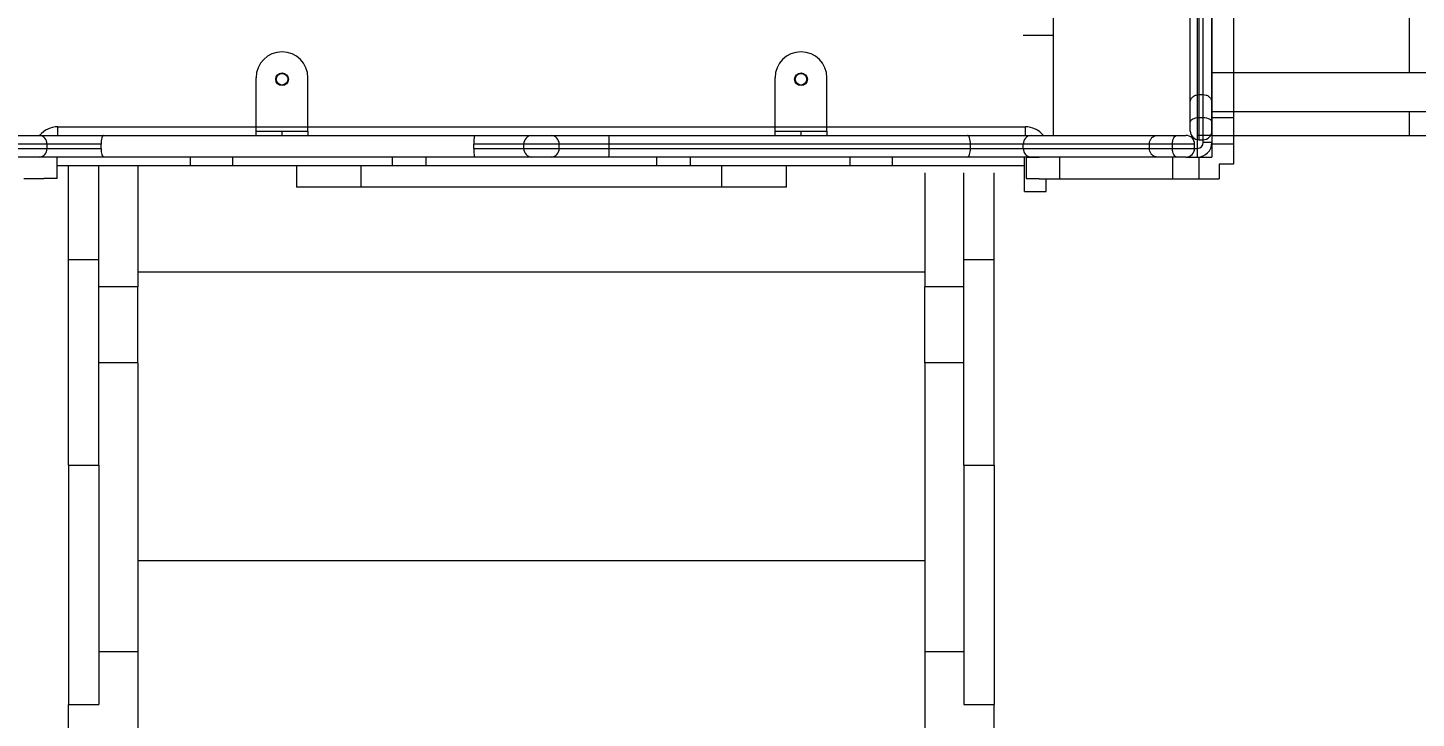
# Model space of a CAD drawing. Header units: millimetres. Extents: x -6334 to 5744, y -4425 to 2649.
# Drawn here: x 197 to 1160, y -155 to 324 of the extents above; entities that cross this region are included whole.
import ezdxf

# ---------------------------------------------------------------- set-up
doc = ezdxf.new("R2010")
doc.units = ezdxf.units.MM
for name, color, linetype in [('DiKom', 7, 'Continuous'), ('DIKOM_ОБЪЕКТ', 7, 'Continuous'), ('DIKOM_РАЗМЕР_ЗОНА', 7, 'Continuous'), ('DIKOM_РАЗМЕР_ОБЪЕКТА', 7, 'Continuous')]:
    doc.layers.add(name, color=color, linetype=linetype)
doc.styles.add('style1', font='arial.ttf', dxfattribs={"width": 0.8})
doc.dimstyles.new('1-50', dxfattribs={"dimtxt": 300, "dimasz": 200, "dimexe": 100, "dimexo": 0, "dimgap": 100, "dimtad": 0, "dimdec": 0, "dimtxsty": 'style1', "dimcen": 0, "dimclrd": 7, "dimclre": 7, "dimadec": 1, "dimazin": 2, "dimtfac": 1, "dimtdec": 0, "dimtmove": 0, "dimatfit": 3, "dimfxl": 0, "dimlwd": 25, "dimlwe": 18, "dimarcsym": 0})

# ---------------------------------------------------------------- blocks, each defined once
blk = doc.blocks.new('A$C63A06CE2')
at = {"layer": 'DiKom', "color": 7, "linetype": 'Continuous', "lineweight": 15}
for p, q in [((866.55, 2230.4), (866.55, 131)), ((893.45, 131), (893.45, 2230.4)), ((910, 268.11), (910, 449.89)), ((866.55, 268.11), (53.45, 268.11)), ((910, 268.11), (893.45, 268.11)), ((910, 131), (910, 268.11)), ((910, 131), (730, 131)), ((910, 131), (910, 121)), ((910, 121), (730, 121)), ((920, 121), (910, 121)), ((810, 21), (910, 21)), ((840.53, 21), (840.53, 0))]:
    blk.add_line(p, q, dxfattribs=at)
blk = doc.blocks.new('*D10')
at = {"layer": 'Defpoints', "color": 0, "transparency": 16777216}
for p in [(915.41, 1149.5), (4633.99, 1149.5), (861.14, -1765.5)]:
    blk.add_point(p, dxfattribs=at)
at = {"layer": 'DIKOM_РАЗМЕР_ОБЪЕКТА', "color": 7, "lineweight": 18, "transparency": 16777216}
for p, q in [((915.41, 1149.5), (4733.99, 1149.5)), ((861.14, -1765.5), (4733.99, -1765.5))]:
    blk.add_line(p, q, dxfattribs=at)
at = {"layer": 'DIKOM_РАЗМЕР_ОБЪЕКТА', "color": 7, "lineweight": 25, "transparency": 16777216}
for p, q in [((4633.99, 949.5), (4633.99, 180.38)), ((4633.99, -1565.5), (4633.99, -739.62))]:
    blk.add_line(p, q, dxfattribs=at)
at = {"layer": 'DIKOM_РАЗМЕР_ОБЪЕКТА', "color": 7, "transparency": 16777216}
for points in [[(4600.66, 949.5), (4667.32, 949.5), (4633.99, 1149.5)], [(4600.66, -1565.5), (4667.32, -1565.5), (4633.99, -1765.5)]]:
    blk.add_solid(points, dxfattribs=at)
at = {"layer": 'DIKOM_РАЗМЕР_ОБЪЕКТА', "color": 0, "transparency": 16777216, "insert": (4633.99, -279.62), "char_height": 300, "attachment_point": 5, "rotation": 90, "style": 'style1'}
blk.add_mtext('2900', dxfattribs=at)
blk = doc.blocks.new('*D11')
at = {"layer": 'Defpoints', "color": 0, "transparency": 16777216}
for p in [(-4833.81, 531.61), (3566.19, 531.61), (3566.19, -3297.5)]:
    blk.add_point(p, dxfattribs=at)
at = {"layer": 'DIKOM_РАЗМЕР_ОБЪЕКТА', "color": 7, "lineweight": 18, "transparency": 16777216}
for p, q in [((-4833.81, 531.61), (-4833.81, -3397.5)), ((3566.19, 531.61), (3566.19, -3397.5))]:
    blk.add_line(p, q, dxfattribs=at)
at = {"layer": 'DIKOM_РАЗМЕР_ОБЪЕКТА', "color": 7, "lineweight": 25, "transparency": 16777216}
for p, q in [((-4633.81, -3297.5), (49.07, -3297.5)), ((3366.19, -3297.5), (965.3, -3297.5))]:
    blk.add_line(p, q, dxfattribs=at)
at = {"layer": 'DIKOM_РАЗМЕР_ОБЪЕКТА', "color": 7, "transparency": 16777216}
for points in [[(-4633.81, -3264.17), (-4633.81, -3330.84), (-4833.81, -3297.5)], [(3366.19, -3264.17), (3366.19, -3330.84), (3566.19, -3297.5)]]:
    blk.add_solid(points, dxfattribs=at)
at = {"layer": 'DIKOM_РАЗМЕР_ОБЪЕКТА', "color": 0, "transparency": 16777216, "insert": (507.19, -3297.5), "char_height": 300, "attachment_point": 5, "style": 'style1'}
blk.add_mtext('8400', dxfattribs=at)
blk = doc.blocks.new('*D12')
at = {"layer": 'Defpoints', "color": 0, "transparency": 16777216}
for p in [(-6333.81, 699.5), (5066.19, 699.5), (-6333.81, -4228.5)]:
    blk.add_point(p, dxfattribs=at)
at = {"layer": 'DIKOM_РАЗМЕР_ЗОНА', "color": 7, "lineweight": 18, "transparency": 16777216}
for p, q in [((-6333.81, 699.5), (-6333.81, -4328.5)), ((5066.19, 699.5), (5066.19, -4328.5))]:
    blk.add_line(p, q, dxfattribs=at)
at = {"layer": 'DIKOM_РАЗМЕР_ЗОНА', "color": 7, "lineweight": 25, "transparency": 16777216}
for p, q in [((-6133.81, -4228.5), (-32.7, -4228.5)), ((4866.19, -4228.5), (1047.08, -4228.5))]:
    blk.add_line(p, q, dxfattribs=at)
at = {"layer": 'DIKOM_РАЗМЕР_ЗОНА', "color": 7, "transparency": 16777216}
for points in [[(-6133.81, -4195.17), (-6133.81, -4261.84), (-6333.81, -4228.5)], [(4866.19, -4195.17), (4866.19, -4261.84), (5066.19, -4228.5)]]:
    blk.add_solid(points, dxfattribs=at)
at = {"layer": 'DIKOM_РАЗМЕР_ЗОНА', "color": 0, "transparency": 16777216, "insert": (507.19, -4228.5), "char_height": 300, "attachment_point": 5, "style": 'style1'}
blk.add_mtext('11400', dxfattribs=at)
blk = doc.blocks.new('*D13')
at = {"layer": 'Defpoints', "color": 0, "transparency": 16777216}
for p in [(952.93, 2649.5), (5546.69, 2649.5), (546.13, -3765.5)]:
    blk.add_point(p, dxfattribs=at)
at = {"layer": 'DIKOM_РАЗМЕР_ЗОНА', "color": 7, "lineweight": 18, "transparency": 16777216}
for p, q in [((952.93, 2649.5), (5646.69, 2649.5)), ((546.13, -3765.5), (5646.69, -3765.5))]:
    blk.add_line(p, q, dxfattribs=at)
at = {"layer": 'DIKOM_РАЗМЕР_ЗОНА', "color": 7, "lineweight": 25, "transparency": 16777216}
for p, q in [((5546.69, 2449.5), (5546.69, 178.99)), ((5546.69, -3565.5), (5546.69, -738.23))]:
    blk.add_line(p, q, dxfattribs=at)
at = {"layer": 'DIKOM_РАЗМЕР_ЗОНА', "color": 7, "transparency": 16777216}
for points in [[(5513.35, 2449.5), (5580.02, 2449.5), (5546.69, 2649.5)], [(5513.35, -3565.5), (5580.02, -3565.5), (5546.69, -3765.5)]]:
    blk.add_solid(points, dxfattribs=at)
at = {"layer": 'DIKOM_РАЗМЕР_ЗОНА', "color": 0, "transparency": 16777216, "insert": (5546.69, -279.62), "char_height": 300, "attachment_point": 5, "rotation": 90, "style": 'style1'}
blk.add_mtext('6400', dxfattribs=at)

msp = doc.modelspace()

# ---------------------------------------------------------------- linework, layer by layer
at = {"layer": 'DIKOM_ОБЪЕКТ', "color": 7, "linetype": 'Continuous', "lineweight": 15}
for p, q in [((1003.14, 272.47), (1003.14, 359.94)), ((1009.14, 365.33), (1009.14, 277.81)), ((1012.14, 277.81), (1012.14, 365.33)), ((1018.14, 359.94), (1018.14, 272.47)), ((1033.14, 340.29), (1033.14, 261.75)), ((355.14, 255.5), (355.14, 289.5)), ((391.14, 255.5), (391.14, 289.5)), ((715.14, 255.5), (715.14, 289.5)), ((751.14, 255.5), (751.14, 289.5)), ((1003.14, 258.66), (1003.14, 272.47)), ((1009.14, 277.81), (1009.14, 261.9)), ((1009.14, 277.81), (1012.14, 277.81)), ((1012.14, 261.9), (1012.14, 277.81)), ((1018.14, 272.47), (1018.14, 258.66)), ((1009.14, 261.9), (1009.14, 246.5)), ((1009.14, 261.9), (1012.14, 261.9)), ((1012.14, 246.5), (1012.14, 261.9)), ((1033.14, 261.75), (1018.14, 261.75)), ((1033.14, 261.75), (1033.14, 243.43)), ((217.5, 249.5), (217.5, 255.5)), ((217.5, 255.5), (355.14, 255.5)), ((355.14, 252.5), (355.14, 255.5)), ((355.14, 255.5), (391.14, 255.5)), ((355.14, 249.5), (355.14, 252.5)), ((355.14, 252.5), (373.14, 252.5)), ((373.14, 249.5), (373.14, 252.5)), ((373.14, 252.5), (391.14, 252.5)), ((391.14, 252.5), (391.14, 255.5)), ((391.14, 255.5), (715.14, 255.5)), ((391.14, 252.5), (391.14, 249.5)), ((715.14, 252.5), (715.14, 255.5)), ((715.14, 255.5), (751.14, 255.5)), ((715.14, 249.5), (715.14, 252.5)), ((715.14, 252.5), (733.14, 252.5)), ((733.14, 249.5), (733.14, 252.5)), ((733.14, 252.5), (751.14, 252.5)), ((751.14, 252.5), (751.14, 255.5)), ((751.14, 255.5), (888.77, 255.5)), ((751.14, 252.5), (751.14, 249.5)), ((888.77, 249.5), (888.77, 255.5)), ((1003.14, 252.5), (1003.14, 258.66)), ((1018.14, 258.66), (1018.14, 252.5)), ((1018.14, 252.5), (1018.14, 243.43)), ((126, 249.5), (204.65, 249.5)), ((210.15, 243.5), (131.44, 243.5)), ((204.65, 249.5), (249.59, 249.5)), ((210.15, 240.5), (210.15, 243.5)), ((247.6, 243.5), (210.15, 243.5)), ((247.6, 240.5), (247.6, 243.5)), ((249.59, 249.5), (506.5, 249.5)), ((540.89, 243.5), (506.19, 243.5)), ((506.19, 240.5), (506.19, 243.5)), ((506.5, 249.5), (546.4, 249.5)), ((540.89, 240.5), (540.89, 243.5)), ((559.87, 249.5), (599.77, 249.5)), ((565.38, 240.5), (565.38, 243.5)), ((600.08, 243.5), (565.38, 243.5)), ((599.77, 249.5), (848.73, 249.5)), ((600.08, 240.5), (600.08, 243.5)), ((850.66, 243.5), (600.08, 243.5)), ((848.73, 249.5), (892.7, 249.5)), ((850.66, 240.5), (850.66, 243.5)), ((887.3, 243.5), (850.66, 243.5)), ((974.83, 243.5), (887.3, 243.5)), ((887.3, 240.5), (887.3, 243.5)), ((892.7, 249.5), (980.17, 249.5)), ((974.83, 240.5), (974.83, 243.5)), ((990.73, 243.5), (974.83, 243.5)), ((980.17, 249.5), (993.97, 249.5)), ((990.73, 240.5), (990.73, 243.5)), ((1006.14, 243.5), (990.73, 243.5)), ((993.97, 249.5), (1000.14, 249.5)), ((1006.14, 240.5), (1006.14, 243.5)), ((1009.14, 246.5), (1012.14, 246.5)), ((1012.14, 244.5), (1012.14, 246.5)), ((1018.14, 244.5), (1012.14, 244.5)), ((1033.14, 243.43), (1018.14, 243.43)), ((1018.14, 243.43), (1018.14, 234.5)), ((1033.14, 243.43), (1033.14, 229.5)), ((204.65, 234.5), (126, 234.5)), ((131.44, 240.5), (210.15, 240.5)), ((249.59, 234.5), (204.65, 234.5)), ((208.01, 234.4), (208.01, 234.5)), ((217.05, 234.4), (208.01, 234.4)), ((210.15, 240.5), (247.6, 240.5)), ((217.05, 219.6), (217.05, 234.4)), ((506.5, 234.5), (249.59, 234.5)), ((309.72, 228.5), (309.72, 234.5)), ((339.05, 228.5), (339.05, 234.5)), ((449.84, 228.5), (449.84, 234.5)), ((473.14, 228.5), (473.14, 234.5)), ((506.19, 240.5), (540.89, 240.5)), ((546.4, 234.5), (506.5, 234.5)), ((599.77, 234.5), (559.87, 234.5)), ((565.38, 240.5), (600.08, 240.5)), ((848.73, 234.5), (599.77, 234.5)), ((600.08, 240.5), (850.66, 240.5)), ((633.14, 228.5), (633.14, 234.5)), ((656.43, 228.5), (656.43, 234.5)), ((767.22, 228.5), (767.22, 234.5)), ((796.55, 228.5), (796.55, 234.5)), ((892.7, 234.5), (848.73, 234.5)), ((850.66, 240.5), (887.3, 240.5)), ((887.3, 240.5), (974.83, 240.5)), ((888.14, 210.5), (888.14, 234.5)), ((889.22, 234.4), (889.22, 219.6)), ((889.22, 234.4), (898.26, 234.4)), ((980.17, 234.5), (892.7, 234.5)), ((898.26, 234.5), (898.26, 234.4)), ((912.35, 234.5), (912.35, 219.5)), ((974.83, 240.5), (990.73, 240.5)), ((993.97, 234.5), (980.17, 234.5)), ((990.73, 240.5), (1006.14, 240.5)), ((990.89, 234.5), (990.89, 219.5)), ((1000.14, 234.5), (993.97, 234.5)), ((1000.14, 234.5), (1009.21, 234.5)), ((1006.14, 240.5), (1008.14, 240.5)), ((1008.14, 234.5), (1008.14, 240.5)), ((1009.21, 234.5), (1009.21, 219.5)), ((1009.21, 234.5), (1018.14, 234.5)), ((309.72, 228.5), (217.05, 228.5)), ((295.05, 228.4), (217.05, 228.4)), ((225.13, 163.34), (225.13, 228.5)), ((246.13, 163.34), (246.13, 228.5)), ((273.13, 228.5), (273.13, 144.5)), ((295.05, 228.4), (295.05, 228.5)), ((353.72, 228.4), (295.05, 228.4)), ((339.05, 228.5), (309.72, 228.5)), ((449.84, 228.5), (339.05, 228.5)), ((353.72, 228.4), (353.72, 228.5)), ((453.14, 228.4), (353.72, 228.4)), ((383.14, 228.4), (383.14, 213.5)), ((428.14, 213.5), (428.14, 228.4)), ((473.14, 228.5), (449.84, 228.5)), ((453.14, 228.4), (453.14, 228.5)), ((633.14, 228.5), (473.14, 228.5)), ((656.43, 228.5), (633.14, 228.5)), ((653.14, 228.4), (653.14, 228.5)), ((752.55, 228.4), (653.14, 228.4)), ((767.22, 228.5), (656.43, 228.5)), ((678.14, 213.5), (678.14, 228.4)), ((723.14, 213.5), (723.14, 228.4)), ((752.55, 228.4), (752.55, 228.5)), ((811.22, 228.4), (752.55, 228.4)), ((796.55, 228.5), (767.22, 228.5)), ((888.14, 228.5), (796.55, 228.5)), ((811.22, 228.4), (811.22, 228.5)), ((888.14, 228.4), (811.22, 228.4)), ((819.13, 223.5), (819.13, 144.5)), ((846.13, 163.34), (846.13, 223.5)), ((867.14, 163.34), (867.14, 223.5)), ((1023.14, 229.5), (1023.14, 219.5)), ((1033.14, 229.5), (1023.14, 229.5)), ((208.01, 219.5), (193.92, 219.5)), ((217.05, 219.6), (208.01, 219.6)), ((208.01, 219.5), (208.01, 219.6)), ((428.14, 213.5), (383.14, 213.5)), ((678.14, 213.5), (428.14, 213.5)), ((723.14, 213.5), (678.14, 213.5)), ((889.22, 219.6), (898.26, 219.6)), ((898.26, 219.6), (898.26, 219.5)), ((898.26, 219.5), (912.35, 219.5)), ((903.14, 210.5), (903.14, 219.5)), ((912.35, 219.5), (990.89, 219.5)), ((990.89, 219.5), (1009.21, 219.5)), ((1009.21, 219.5), (1023.14, 219.5)), ((888.14, 210.5), (903.14, 210.5)), ((225.13, 163.34), (246.13, 163.34)), ((225.13, 20.59), (225.13, 163.34)), ((246.13, 20.59), (246.13, 163.34)), ((819.13, 154.72), (273.13, 154.72)), ((846.13, 163.34), (867.14, 163.34)), ((846.13, 20.59), (846.13, 163.34)), ((867.14, 20.59), (867.14, 163.34)), ((273.13, 144.5), (246.13, 144.5)), ((273.13, 91.74), (273.13, 144.5)), ((846.13, 144.5), (819.13, 144.5)), ((819.13, 91.74), (819.13, 144.5)), ((273.13, 91.74), (246.13, 91.74)), ((273.13, 91.74), (273.13, -108.81)), ((846.13, 91.74), (819.13, 91.74)), ((819.13, 91.74), (819.13, -108.81)), ((225.13, 20.59), (246.13, 20.59)), ((225.13, 20.59), (225.13, -145.55)), ((246.13, 20.59), (246.13, -145.55)), ((846.13, 20.59), (867.14, 20.59)), ((846.13, 20.59), (846.13, -145.55)), ((867.14, 20.59), (867.14, -145.55)), ((819.13, -45.83), (273.13, -45.83)), ((273.13, -108.81), (246.13, -108.81)), ((273.13, -108.81), (273.13, -1198.08)), ((846.13, -108.81), (819.13, -108.81)), ((819.13, -108.81), (819.13, -1198.08)), ((225.13, -145.55), (246.13, -145.55)), ((225.13, -164.41), (225.13, -145.55)), ((846.13, -145.55), (867.14, -145.55)), ((867.14, -164.41), (867.14, -145.55))]:
    msp.add_line(p, q, dxfattribs=at)
at = {"layer": 'DIKOM_ОБЪЕКТ', "color": 7, "linetype": 'Continuous', "lineweight": 15, "flags": 128}
for points in [[(1003.14, 258.66), (1003.25, 259.29), (1003.59, 259.9), (1004.15, 260.46), (1004.89, 260.95), (1005.8, 261.36), (1006.84, 261.66), (1007.96, 261.84), (1009.14, 261.9)], [(1012.14, 261.9), (1013.31, 261.84), (1014.43, 261.66), (1015.47, 261.36), (1016.38, 260.95), (1017.12, 260.46), (1017.68, 259.9), (1018.02, 259.29), (1018.14, 258.66)], [(249.59, 249.5), (249.2, 249.38), (248.83, 249.04), (248.48, 248.49), (248.18, 247.74), (247.94, 246.83), (247.75, 245.8), (247.64, 244.67), (247.6, 243.5)], [(850.66, 243.5), (850.63, 244.67), (850.52, 245.8), (850.34, 246.83), (850.1, 247.74), (849.8, 248.49), (849.47, 249.04), (849.11, 249.38), (848.73, 249.5)], [(990.73, 243.5), (990.79, 244.67), (990.98, 245.8), (991.28, 246.83), (991.68, 247.74), (992.17, 248.49), (992.73, 249.04), (993.34, 249.38), (993.97, 249.5)], [(247.6, 240.5), (247.64, 239.33), (247.75, 238.2), (247.94, 237.17), (248.18, 236.26), (248.48, 235.51), (248.83, 234.96), (249.2, 234.62), (249.59, 234.5)], [(848.73, 234.5), (849.11, 234.62), (849.47, 234.96), (849.8, 235.51), (850.1, 236.26), (850.34, 237.17), (850.52, 238.2), (850.63, 239.33), (850.66, 240.5)], [(993.97, 234.5), (993.34, 234.62), (992.73, 234.96), (992.17, 235.51), (991.68, 236.26), (991.28, 237.17), (990.98, 238.2), (990.79, 239.33), (990.73, 240.5)]]:
    msp.add_lwpolyline(points, dxfattribs=at)
at = {"layer": 'DIKOM_ОБЪЕКТ', "color": 7, "linetype": 'Continuous', "lineweight": 15}
for centre, radius in [((373.14, 288.5), 4.4), ((373.14, 288.5), 4), ((733.14, 288.5), 4.4), ((733.14, 288.5), 4)]:
    msp.add_circle(centre, radius, dxfattribs=at)
for centre, radius, start, end in [((373.14, 289.5), 18, 90, 180), ((373.14, 289.5), 18, 0, 90), ((733.14, 289.5), 18, 90, 180), ((733.14, 289.5), 18, 0, 90), ((217.5, 239.5), 16, 90, 141.31781), ((888.77, 239.5), 16, 38.68219, 90), ((1009.14, 252.5), 6, 180, 270), ((1012.14, 252.5), 6, 270, 0), ((204.39, 243.74), 5.77, 357.63791, 87.42338), ((535.93, 245), 29.77, 171.29911, 182.88252), ((546.65, 243.74), 5.77, 92.5488, 182.33924), ((559.62, 243.74), 5.77, 357.66079, 87.44993), ((570.33, 245), 29.78, 357.12157, 8.69907), ((893.02, 243.79), 5.72, 93.20622, 182.88026), ((1000.14, 243.5), 6, 0, 90), ((1008.14, 244.5), 4, 270, 0), ((1008.14, 244.5), 10, 270, 0), ((204.39, 240.26), 5.77, 272.57637, 2.35326), ((535.92, 239), 29.77, 177.11824, 188.70105), ((546.65, 240.26), 5.77, 177.66959, 267.45144), ((559.62, 240.26), 5.77, 272.54983, 2.33037), ((570.33, 239), 29.78, 351.30078, 2.87766), ((893.02, 240.21), 5.72, 177.1285, 266.79408), ((1000.14, 240.5), 6, 270, 0)]:
    msp.add_arc(centre, radius, start, end, dxfattribs=at)
for points, knots in [([(1003.14, 272.47), (1003.14, 272.49), (1003.14, 272.88), (1003.27, 273.87), (1003.95, 275.35), (1005.32, 276.71), (1007.11, 277.63), (1008.46, 277.75), (1009.14, 277.81)], [0, 0, 0, 0, 0.008089, 0.141471, 0.356086, 0.570771, 0.785369, 1, 1, 1, 1]), ([(1012.14, 277.81), (1012.81, 277.75), (1014.16, 277.63), (1015.95, 276.71), (1017.32, 275.35), (1018, 273.87), (1018.13, 272.88), (1018.13, 272.49), (1018.14, 272.47)], [0, 0, 0, 0, 0.21462, 0.42923, 0.643917, 0.858528, 0.991911, 1, 1, 1, 1]), ([(565.38, 243.5), (564.77, 243.5), (563.56, 243.5), (561.24, 243.5), (558.78, 243.5), (556.33, 243.5), (553.66, 243.5), (550.78, 243.5), (548.35, 243.5), (546.48, 243.5), (544.58, 243.5), (542.61, 243.5), (541.46, 243.5), (540.89, 243.5)], [0, 0, 0, 0, 0.122068, 0.243749, 0.335628, 0.408244, 0.482088, 0.566453, 0.649511, 0.70929, 0.769162, 0.884434, 1, 1, 1, 1]), ([(546.4, 249.5), (546.84, 249.5), (547.73, 249.5), (549.41, 249.5), (551.05, 249.5), (552.37, 249.5), (553.29, 249.5), (554.16, 249.5), (555.27, 249.5), (556.81, 249.5), (558.47, 249.5), (559.41, 249.5), (559.87, 249.5)], [0, 0, 0, 0, 0.1491696, 0.2978389, 0.4159071, 0.4707319, 0.5070863, 0.5430925, 0.5962433, 0.6876475, 0.8435012, 1, 1, 1, 1]), ([(974.83, 243.5), (974.89, 244.17), (975, 245.52), (975.92, 247.32), (977.28, 248.68), (978.76, 249.37), (979.75, 249.5), (980.15, 249.5), (980.17, 249.5)], [0, 0, 0, 0, 0.214609, 0.429289, 0.643898, 0.858604, 0.991989, 1, 1, 1, 1]), ([(540.89, 240.5), (541.5, 240.5), (542.71, 240.5), (545.03, 240.5), (547.49, 240.5), (549.94, 240.5), (552.61, 240.5), (555.49, 240.5), (557.92, 240.5), (559.79, 240.5), (561.69, 240.5), (563.66, 240.5), (564.81, 240.5), (565.38, 240.5)], [0, 0, 0, 0, 0.1220679, 0.243749, 0.3356283, 0.4082442, 0.4820879, 0.5664523, 0.6495112, 0.7092899, 0.7691639, 0.8844336, 1, 1, 1, 1]), ([(559.87, 234.5), (559.43, 234.5), (558.54, 234.5), (556.86, 234.5), (555.22, 234.5), (553.9, 234.5), (552.98, 234.5), (552.11, 234.5), (551, 234.5), (549.46, 234.5), (547.8, 234.5), (546.86, 234.5), (546.4, 234.5)], [0, 0, 0, 0, 0.149172, 0.297842, 0.41591, 0.470735, 0.507084, 0.543095, 0.596246, 0.687646, 0.843504, 1, 1, 1, 1]), ([(980.17, 234.5), (980.15, 234.5), (979.75, 234.5), (978.76, 234.64), (977.28, 235.31), (975.93, 236.68), (975, 238.48), (974.89, 239.83), (974.83, 240.5)], [0, 0, 0, 0, 0.00801, 0.141414, 0.356092, 0.570779, 0.78538, 1, 1, 1, 1])]:
    msp.add_open_spline(points, degree=3, knots=knots, dxfattribs=at)

# ---------------------------------------------------------------- block references
at = {"layer": 'DIKOM_ОБЪЕКТ', "color": 7, "linetype": 'Continuous', "lineweight": 15, "rotation": 270}
msp.add_blockref('A$C63A06CE2', (887.14, 1159.5), dxfattribs=at)

# ---------------------------------------------------------------- dimensions: what is measured, and where the dimension line sits
at = {"layer": 'DIKOM_РАЗМЕР_ЗОНА'}
dim = msp.add_linear_dim(base=(5546.69, 2649.5), p1=(546.13, -3765.5), p2=(952.93, 2649.5), angle=90, text='6400', dimstyle='1-50', dxfattribs=at)
dim.commit()
dim.dimension.update_dxf_attribs({"geometry": '*D13', "text_midpoint": (5546.69, -279.62), "dimtype": 160})
dim = msp.add_linear_dim(base=(-6333.81, -4228.5), p1=(5066.19, 699.5), p2=(-6333.81, 699.5), dimstyle='1-50', dxfattribs=at)
dim.commit()
dim.dimension.update_dxf_attribs({"geometry": '*D12', "text_midpoint": (507.19, -4228.5), "dimtype": 160})
at = {"layer": 'DIKOM_РАЗМЕР_ОБЪЕКТА'}
dim = msp.add_linear_dim(base=(4633.99, 1149.5), p1=(861.14, -1765.5), p2=(915.41, 1149.5), angle=90, text='2900', dimstyle='1-50', dxfattribs=at)
dim.commit()
dim.dimension.update_dxf_attribs({"geometry": '*D10', "text_midpoint": (4633.99, -279.62), "dimtype": 160})
dim = msp.add_linear_dim(base=(3566.19, -3297.5), p1=(-4833.81, 531.61), p2=(3566.19, 531.61), dimstyle='1-50', dxfattribs=at)
dim.commit()
dim.dimension.update_dxf_attribs({"geometry": '*D11', "text_midpoint": (507.19, -3297.5), "dimtype": 160})

doc.saveas('drawing.dxf')
